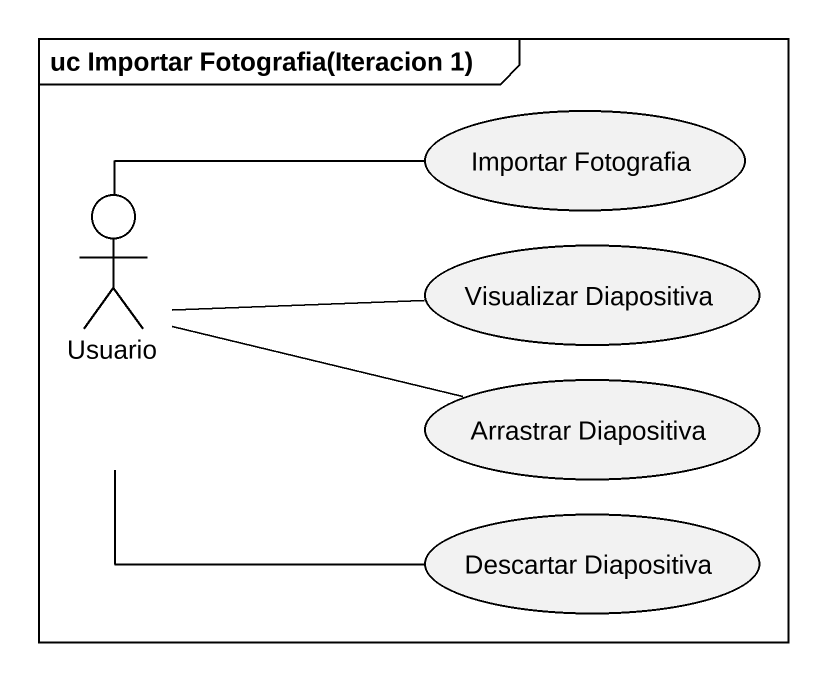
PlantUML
@startuml
mainframe uc Importar Fotografia(Iteracion 1)
usecase "Importar Fotografia" as Importar_Fotografia
actor Usuario
usecase "Visualizar Diapositiva" as Visualizar_Diapositiva
usecase "Arrastrar Diapositiva" as Arrastrar_Diapositiva
usecase "Descartar Diapositiva" as Descartar_Diapositiva
Usuario -right- Importar_Fotografia
Usuario -right- Visualizar_Diapositiva
Usuario -right- Arrastrar_Diapositiva
Usuario -right- Descartar_Diapositiva
@enduml
